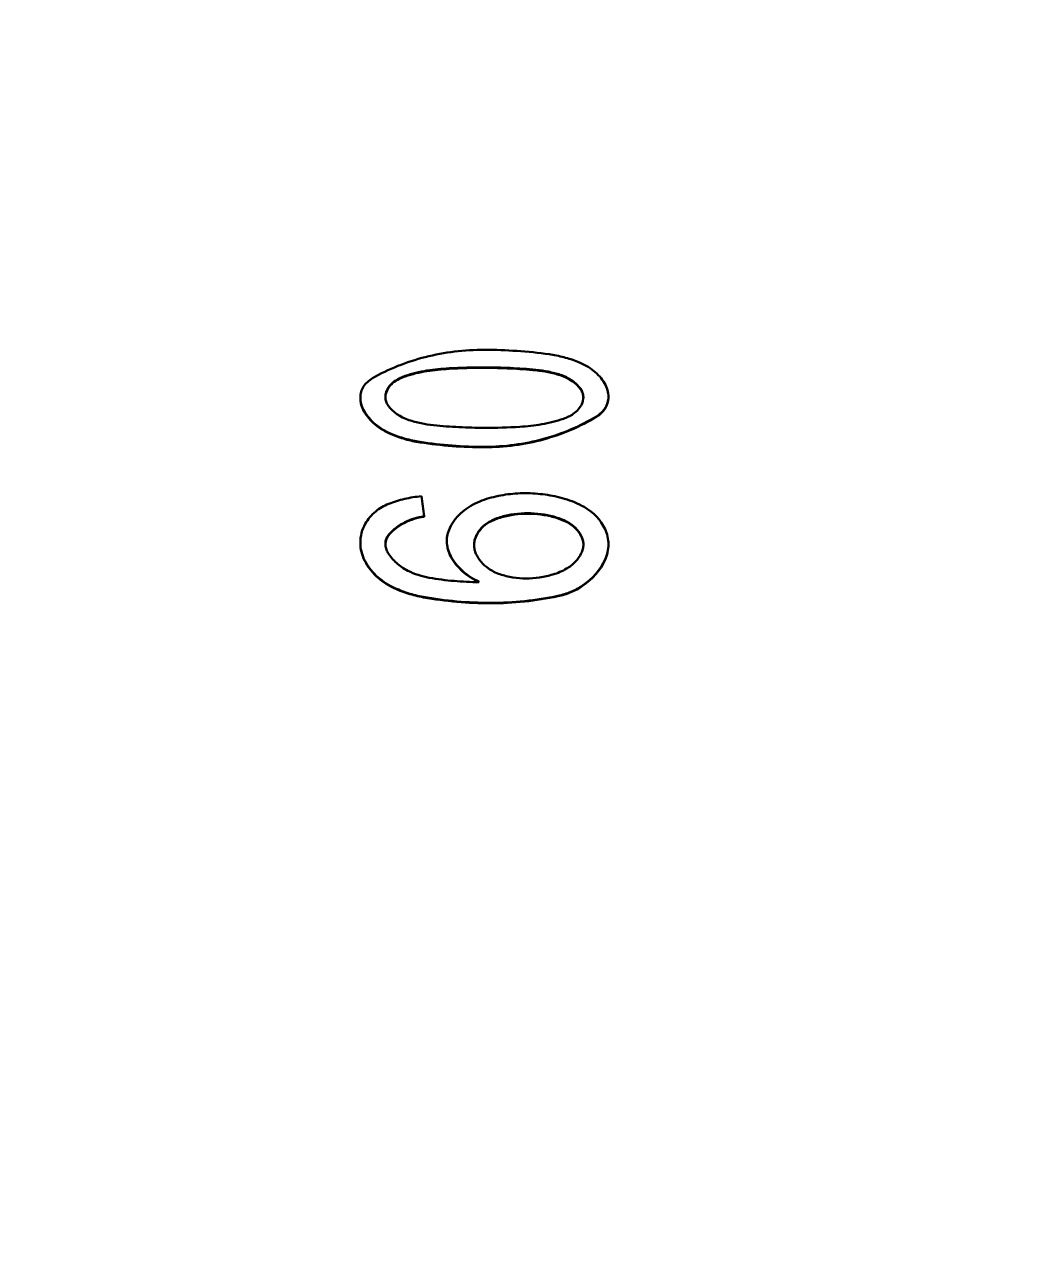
# Model space of a CAD drawing. Header units: millimetres. Extents: x -1259 to 2100, y -2965 to 1485.
# Drawn here: x 1084.16 to 1098.27, y 553.42 to 570.72 of the extents above; entities that cross this region are included whole.
import ezdxf

# ---------------------------------------------------------------- set-up
doc = ezdxf.new("R2010")
doc.units = ezdxf.units.MM
doc.header["$LTSCALE"] = 5
for name, color, linetype, lineweight in [('Symbol (ISO)', 7, 'Continuous', 25), ('Visible (ISO)', 7, 'Continuous', 50), ('Visible Narrow (ISO)', 7, 'Continuous', 35)]:
    doc.layers.add(name, color=color, linetype=linetype, lineweight=lineweight)
doc.styles.add('Note Text (ISO)', font='tahoma.ttf')
doc.dimstyles.new('Default - Method 1b (ISO)$7', dxfattribs={"dimscale": 5, "dimtxt": 3.5, "dimasz": 2.5, "dimexe": 3.175, "dimexo": 0, "dimgap": 0.762, "dimtad": 1, "dimtoh": 1, "dimrnd": 1e-08, "dimtxsty": 'Note Text (ISO)', "dimcen": 0.09, "dimdle": 10, "dimclrd": 256, "dimclre": 256, "dimclrt": 256, "dimazin": 2, "dimtfac": 1, "dimtmove": 0, "dimatfit": 3, "dimfxl": 1, "dimtolj": 1, "dimlwd": -1, "dimlwe": -1, "dimarcsym": 0})

msp = doc.modelspace()

# ---------------------------------------------------------------- linework, layer by layer
at = {"layer": 'Visible (ISO)'}
for p, q in [((1088.92, 565.436), (1088.92, 565.443)), ((1092.432, 565.436), (1092.432, 565.443)), ((1089.822, 563.751), (1089.822, 563.757)), ((1088.92, 563.379), (1088.92, 563.385)), ((1090.144, 563.399), (1090.144, 563.405)), ((1092.432, 563.355), (1092.432, 563.361)), ((1090.599, 562.826), (1090.599, 562.833))]:
    msp.add_line(p, q, dxfattribs=at)
for centre, major_axis, ratio, start_param, end_param in [((1090.679, 561.373), (-6.485, 0), 0.692656, 4.712473, 4.789987), ((1090.679, 561.364), (-6.488, 0), 0.692656, 4.712473, 4.789947), ((1089.572, 565.442), (0.296, 0.039), 0.882807, 2.618979, 3.011161), ((1091.791, 565.427), (0.279, 0.074), 0.873276, 5.654916, 6.056601), ((1090.678, 569.573), (6.213, 0), 0.73456, 4.712433, 4.792671), ((1089.803, 551.758), (1.591, -19.505), 0.064181, 2.228178, 2.246832)]:
    msp.add_ellipse(centre, major_axis=major_axis, ratio=ratio, start_param=start_param, end_param=end_param, dxfattribs=at)
for points, knots in [([(1089.091, 565.71), (1089.203, 565.775), (1089.323, 565.834), (1089.574, 565.934), (1089.704, 565.977), (1089.974, 566.045), (1090.112, 566.071), (1090.393, 566.105), (1090.536, 566.114), (1090.678, 566.114)], [0, 0, 0, 0, 0.043807, 0.043807, 0.0870851, 0.0870851, 0.1299533, 0.1299533, 0.172765, 0.172765, 0.172765, 0.172765]), ([(1090.678, 566.114), (1090.831, 566.114), (1090.984, 566.108), (1091.289, 566.087), (1091.441, 566.071), (1091.591, 566.05)], [0, 0, 0, 0, 0.04591624, 0.04591624, 0.09190288, 0.09190288, 0.09190288, 0.09190288]), ([(1091.591, 566.05), (1091.662, 566.04), (1091.732, 566.026), (1091.869, 565.99), (1091.936, 565.969), (1091.999, 565.944)], [0, 0, 0, 0, 0.02187074, 0.02187074, 0.0439155, 0.0439155, 0.0439155, 0.0439155]), ([(1091.999, 565.944), (1092.083, 565.91), (1092.158, 565.867), (1092.286, 565.765), (1092.338, 565.705), (1092.376, 565.64)], [0, 0, 0, 0, 0.02895113, 0.02895113, 0.05859624, 0.05859624, 0.05859624, 0.05859624]), ([(1089.863, 565.819), (1089.81, 565.81), (1089.757, 565.8), (1089.654, 565.775), (1089.604, 565.76), (1089.554, 565.743)], [0, 0, 0, 0, 0.01633595, 0.01633595, 0.03276173, 0.03276173, 0.03276173, 0.03276173]), ([(1089.863, 565.812), (1089.81, 565.803), (1089.757, 565.793), (1089.654, 565.768), (1089.604, 565.753), (1089.554, 565.736)], [0, 0, 0, 0, 0.01633527, 0.01633527, 0.03275973, 0.03275973, 0.03275973, 0.03275973]), ([(1090.176, 565.851), (1090.123, 565.849), (1090.071, 565.844), (1089.966, 565.833), (1089.914, 565.827), (1089.863, 565.819)], [0, 0, 0, 0, 0.01585173, 0.01585173, 0.03170337, 0.03170337, 0.03170337, 0.03170337]), ([(1090.176, 565.844), (1090.123, 565.841), (1090.071, 565.837), (1089.966, 565.826), (1089.914, 565.82), (1089.863, 565.812)], [0, 0, 0, 0, 0.01585153, 0.01585153, 0.03170296, 0.03170296, 0.03170296, 0.03170296]), ([(1091.405, 565.83), (1091.285, 565.842), (1091.164, 565.85), (1090.921, 565.862), (1090.8, 565.865), (1090.678, 565.865)], [0, 0, 0, 0, 0.0364797, 0.0364797, 0.07295946, 0.07295946, 0.07295946, 0.07295946]), ([(1091.405, 565.823), (1091.285, 565.834), (1091.164, 565.843), (1090.921, 565.855), (1090.8, 565.858), (1090.678, 565.858)], [0, 0, 0, 0, 0.03647941, 0.03647941, 0.0729589, 0.0729589, 0.0729589, 0.0729589]), ([(1091.75, 565.76), (1091.695, 565.777), (1091.638, 565.792), (1091.523, 565.816), (1091.465, 565.824), (1091.405, 565.83)], [0, 0, 0, 0, 0.0180603, 0.0180603, 0.03601367, 0.03601367, 0.03601367, 0.03601367]), ([(1091.75, 565.753), (1091.695, 565.77), (1091.638, 565.785), (1091.523, 565.808), (1091.465, 565.817), (1091.405, 565.823)], [0, 0, 0, 0, 0.01805894, 0.01805894, 0.03601173, 0.03601173, 0.03601173, 0.03601173]), ([(1088.92, 565.443), (1088.92, 565.469), (1088.923, 565.495), (1088.939, 565.545), (1088.95, 565.569), (1088.979, 565.615), (1088.998, 565.637), (1089.04, 565.676), (1089.064, 565.694), (1089.091, 565.71)], [0, 0, 0, 0, 0.01087225, 0.01087225, 0.02166283, 0.02166283, 0.03231179, 0.03231179, 0.04278236, 0.04278236, 0.04278236, 0.04278236]), ([(1089.42, 565.679), (1089.392, 565.661), (1089.368, 565.641), (1089.327, 565.596), (1089.31, 565.572), (1089.298, 565.546)], [0, 0, 0, 0, 0.01121573, 0.01121573, 0.02263574, 0.02263574, 0.02263574, 0.02263574]), ([(1089.554, 565.743), (1089.53, 565.735), (1089.507, 565.725), (1089.461, 565.704), (1089.44, 565.692), (1089.42, 565.679)], [0, 0, 0, 0, 0.00814539, 0.00814539, 0.01637582, 0.01637582, 0.01637582, 0.01637582]), ([(1089.554, 565.736), (1089.53, 565.728), (1089.507, 565.718), (1089.461, 565.697), (1089.44, 565.685), (1089.42, 565.672)], [0, 0, 0, 0, 0.00814431, 0.00814431, 0.0163731, 0.0163731, 0.0163731, 0.0163731]), ([(1092.04, 565.559), (1092.008, 565.603), (1091.967, 565.644), (1091.868, 565.712), (1091.812, 565.74), (1091.75, 565.76)], [0, 0, 0, 0, 0.02103243, 0.02103243, 0.04155381, 0.04155381, 0.04155381, 0.04155381]), ([(1092.376, 565.64), (1092.395, 565.61), (1092.409, 565.577), (1092.427, 565.511), (1092.432, 565.477), (1092.432, 565.443)], [0, 0, 0, 0, 0.0142434, 0.0142434, 0.02857688, 0.02857688, 0.02857688, 0.02857688]), ([(1088.975, 565.245), (1088.956, 565.276), (1088.943, 565.309), (1088.924, 565.375), (1088.92, 565.409), (1088.92, 565.443)], [0, 0, 0, 0, 0.014091, 0.014091, 0.02827231, 0.02827231, 0.02827231, 0.02827231]), ([(1089.298, 565.546), (1089.29, 565.529), (1089.284, 565.512), (1089.276, 565.477), (1089.274, 565.459), (1089.274, 565.441)], [0, 0, 0, 0, 0.00749917, 0.00749917, 0.01503178, 0.01503178, 0.01503178, 0.01503178]), ([(1089.274, 565.441), (1089.274, 565.421), (1089.277, 565.401), (1089.29, 565.362), (1089.3, 565.344), (1089.312, 565.326)], [0, 0, 0, 0, 0.00835341, 0.00835341, 0.01663391, 0.01663391, 0.01663391, 0.01663391]), ([(1092.077, 565.444), (1092.077, 565.464), (1092.074, 565.484), (1092.061, 565.522), (1092.052, 565.541), (1092.04, 565.559)], [0, 0, 0, 0, 0.00840975, 0.00840975, 0.01674845, 0.01674845, 0.01674845, 0.01674845]), ([(1092.077, 565.44), (1092.077, 565.459), (1092.074, 565.478), (1092.061, 565.515), (1092.052, 565.534), (1092.04, 565.552)], [0.00046544, 0.00046544, 0.00046544, 0.00046544, 0.00840544, 0.00840544, 0.01674027, 0.01674027, 0.01674027, 0.01674027]), ([(1092.432, 565.443), (1092.432, 565.417), (1092.428, 565.391), (1092.413, 565.341), (1092.402, 565.316), (1092.372, 565.269), (1092.354, 565.247), (1092.312, 565.206), (1092.288, 565.188), (1092.261, 565.171)], [0, 0, 0, 0, 0.01084531, 0.01084531, 0.02160922, 0.02160922, 0.03223192, 0.03223192, 0.04267677, 0.04267677, 0.04267677, 0.04267677]), ([(1092.432, 565.436), (1092.432, 565.384), (1092.416, 565.332), (1092.387, 565.285), (1092.357, 565.238), (1092.314, 565.197), (1092.261, 565.165)], [1.5707963, 1.5707963, 1.5707963, 1.5707963, 2.0280071, 2.0280071, 2.0280071, 2.4852179, 2.4852179, 2.4852179, 2.4852179]), ([(1091.932, 565.205), (1091.96, 565.224), (1091.984, 565.245), (1092.026, 565.291), (1092.042, 565.317), (1092.055, 565.343)], [0, 0, 0, 0, 0.01135824, 0.01135824, 0.0229261, 0.0229261, 0.0229261, 0.0229261]), ([(1089.355, 564.925), (1089.27, 564.961), (1089.195, 565.007), (1089.066, 565.116), (1089.013, 565.178), (1088.975, 565.245)], [0, 0, 0, 0, 0.02907119, 0.02907119, 0.05883924, 0.05883924, 0.05883924, 0.05883924]), ([(1089.355, 564.919), (1089.271, 564.954), (1089.196, 565), (1089.131, 565.054), (1089.067, 565.108), (1089.014, 565.171), (1088.975, 565.238)], [-2.6561201, -2.6561201, -2.6561201, -2.6561201, -2.3272292, -2.3272292, -2.3272292, -1.9983383, -1.9983383, -1.9983383, -1.9983383]), ([(1089.608, 565.119), (1089.663, 565.101), (1089.72, 565.085), (1089.837, 565.061), (1089.896, 565.052), (1089.956, 565.046)], [0, 0, 0, 0, 0.0182188, 0.0182188, 0.03633571, 0.03633571, 0.03633571, 0.03633571]), ([(1092.261, 565.171), (1092.149, 565.104), (1092.03, 565.042), (1091.78, 564.935), (1091.649, 564.889), (1091.381, 564.816), (1091.243, 564.787), (1090.963, 564.75), (1090.82, 564.74), (1090.678, 564.74)], [0, 0, 0, 0, 0.0436851, 0.0436851, 0.0868429, 0.0868429, 0.129592, 0.129592, 0.1722832, 0.1722832, 0.1722832, 0.1722832]), ([(1091.487, 565.059), (1091.54, 565.068), (1091.593, 565.079), (1091.696, 565.105), (1091.747, 565.121), (1091.796, 565.138)], [0, 0, 0, 0, 0.01636565, 0.01636565, 0.03281947, 0.03281947, 0.03281947, 0.03281947]), ([(1091.796, 565.138), (1091.821, 565.147), (1091.844, 565.157), (1091.89, 565.179), (1091.911, 565.192), (1091.932, 565.205)], [0, 0, 0, 0, 0.00816866, 0.00816866, 0.016422, 0.016422, 0.016422, 0.016422]), ([(1089.765, 564.81), (1089.693, 564.821), (1089.623, 564.836), (1089.485, 564.875), (1089.419, 564.898), (1089.355, 564.925)], [0, 0, 0, 0, 0.02195878, 0.02195878, 0.04409052, 0.04409052, 0.04409052, 0.04409052]), ([(1089.765, 564.803), (1089.693, 564.814), (1089.623, 564.829), (1089.485, 564.868), (1089.419, 564.892), (1089.355, 564.919)], [0, 0, 0, 0, 0.02195783, 0.02195783, 0.04408733, 0.04408733, 0.04408733, 0.04408733]), ([(1089.956, 565.046), (1090.075, 565.034), (1090.195, 565.025), (1090.437, 565.013), (1090.557, 565.01), (1090.678, 565.01)], [0, 0, 0, 0, 0.0362469, 0.0362469, 0.07249386, 0.07249386, 0.07249386, 0.07249386]), ([(1091.176, 565.024), (1091.229, 565.027), (1091.281, 565.032), (1091.384, 565.043), (1091.436, 565.051), (1091.487, 565.059)], [0, 0, 0, 0, 0.01574971, 0.01574971, 0.03149932, 0.03149932, 0.03149932, 0.03149932]), ([(1090.678, 564.74), (1090.525, 564.74), (1090.372, 564.746), (1090.067, 564.769), (1089.915, 564.787), (1089.765, 564.81)], [0, 0, 0, 0, 0.04594796, 0.04594796, 0.09196619, 0.09196619, 0.09196619, 0.09196619]), ([(1089.322, 563.933), (1089.394, 563.961), (1089.47, 563.985), (1089.625, 564.021), (1089.704, 564.034), (1089.784, 564.041)], [0, 0, 0, 0, 0.02436699, 0.02436699, 0.0485598, 0.0485598, 0.0485598, 0.0485598]), ([(1091.254, 564.084), (1091.16, 564.084), (1091.067, 564.077), (1090.884, 564.05), (1090.795, 564.029), (1090.708, 564.003)], [-0.05592269, -0.05592269, -0.05592269, -0.05592269, -0.02795895, -0.02795895, 0, 0, 0, 0]), ([(1091.254, 564.084), (1091.348, 564.084), (1091.443, 564.077), (1091.629, 564.051), (1091.72, 564.032), (1091.809, 564.006)], [0, 0, 0, 0, 0.02838006, 0.02838006, 0.0567566, 0.0567566, 0.0567566, 0.0567566]), ([(1089.822, 563.757), (1089.726, 563.743), (1089.633, 563.715), (1089.55, 563.673), (1089.466, 563.631), (1089.392, 563.575), (1089.331, 563.509)], [-2.980197, -2.980197, -2.980197, -2.980197, -2.6121479, -2.6121479, -2.6121479, -2.2440988, -2.2440988, -2.2440988, -2.2440988]), ([(1089.822, 563.751), (1089.725, 563.737), (1089.633, 563.708), (1089.465, 563.624), (1089.391, 563.568), (1089.331, 563.503)], [0, 0, 0, 0, 0.02940153, 0.02940153, 0.05949023, 0.05949023, 0.05949023, 0.05949023]), ([(1090.921, 563.751), (1090.89, 563.742), (1090.859, 563.732), (1090.801, 563.708), (1090.772, 563.694), (1090.745, 563.679)], [0, 0, 0, 0, 0.00986716, 0.00986716, 0.01982192, 0.01982192, 0.01982192, 0.01982192]), ([(1090.921, 563.744), (1090.89, 563.736), (1090.859, 563.726), (1090.801, 563.702), (1090.772, 563.688), (1090.745, 563.673)], [0, 0, 0, 0, 0.00986634, 0.00986634, 0.01981969, 0.01981969, 0.01981969, 0.01981969]), ([(1091.288, 563.8), (1091.226, 563.8), (1091.163, 563.796), (1091.04, 563.779), (1090.98, 563.767), (1090.921, 563.751)], [0, 0, 0, 0, 0.01867427, 0.01867427, 0.03742434, 0.03742434, 0.03742434, 0.03742434]), ([(1091.288, 563.794), (1091.226, 563.794), (1091.163, 563.789), (1091.04, 563.773), (1090.98, 563.761), (1090.921, 563.744)], [0, 0, 0, 0, 0.01867416, 0.01867416, 0.03742354, 0.03742354, 0.03742354, 0.03742354]), ([(1091.658, 563.752), (1091.598, 563.768), (1091.537, 563.78), (1091.413, 563.796), (1091.351, 563.8), (1091.288, 563.8)], [0, 0, 0, 0, 0.01886408, 0.01886408, 0.03765658, 0.03765658, 0.03765658, 0.03765658]), ([(1091.658, 563.746), (1091.598, 563.762), (1091.537, 563.774), (1091.413, 563.79), (1091.351, 563.794), (1091.288, 563.794)], [0, 0, 0, 0, 0.01886332, 0.01886332, 0.03765562, 0.03765562, 0.03765562, 0.03765562]), ([(1091.847, 563.679), (1091.817, 563.694), (1091.786, 563.708), (1091.723, 563.733), (1091.691, 563.743), (1091.658, 563.752)], [0, 0, 0, 0, 0.01058484, 0.01058484, 0.02108684, 0.02108684, 0.02108684, 0.02108684]), ([(1091.847, 563.673), (1091.817, 563.688), (1091.786, 563.702), (1091.723, 563.726), (1091.691, 563.737), (1091.658, 563.746)], [0, 0, 0, 0, 0.01058344, 0.01058344, 0.0210846, 0.0210846, 0.0210846, 0.0210846]), ([(1090.144, 563.405), (1090.144, 563.436), (1090.147, 563.467), (1090.161, 563.528), (1090.171, 563.558), (1090.185, 563.587)], [0, 0, 0, 0, 0.01163003, 0.01163003, 0.02320005, 0.02320005, 0.02320005, 0.02320005]), ([(1090.745, 563.679), (1090.704, 563.655), (1090.667, 563.626), (1090.605, 563.561), (1090.579, 563.524), (1090.561, 563.484)], [0, 0, 0, 0, 0.01532328, 0.01532328, 0.03098433, 0.03098433, 0.03098433, 0.03098433]), ([(1092.048, 563.479), (1092.028, 563.52), (1091.999, 563.558), (1091.931, 563.626), (1091.891, 563.655), (1091.847, 563.679)], [0, 0, 0, 0, 0.01651512, 0.01651512, 0.03266724, 0.03266724, 0.03266724, 0.03266724]), ([(1092.384, 563.576), (1092.4, 563.542), (1092.412, 563.507), (1092.428, 563.435), (1092.432, 563.398), (1092.432, 563.361)], [0, 0, 0, 0, 0.0136719, 0.0136719, 0.02741504, 0.02741504, 0.02741504, 0.02741504]), ([(1088.98, 563.137), (1088.96, 563.176), (1088.945, 563.217), (1088.925, 563.3), (1088.92, 563.342), (1088.92, 563.385)], [0, 0, 0, 0, 0.01563817, 0.01563817, 0.03137434, 0.03137434, 0.03137434, 0.03137434]), ([(1089.331, 563.509), (1089.313, 563.489), (1089.298, 563.466), (1089.279, 563.418), (1089.274, 563.392), (1089.274, 563.367)], [0, 0, 0, 0, 0.00941133, 0.00941133, 0.01895988, 0.01895988, 0.01895988, 0.01895988]), ([(1089.274, 563.367), (1089.274, 563.345), (1089.277, 563.323), (1089.29, 563.28), (1089.299, 563.259), (1089.311, 563.24)], [0, 0, 0, 0, 0.00817204, 0.00817204, 0.01627434, 0.01627434, 0.01627434, 0.01627434]), ([(1090.199, 563.193), (1090.181, 563.226), (1090.167, 563.261), (1090.149, 563.332), (1090.144, 563.368), (1090.144, 563.405)], [0, 0, 0, 0, 0.01344433, 0.01344433, 0.02698332, 0.02698332, 0.02698332, 0.02698332]), ([(1090.561, 563.484), (1090.551, 563.463), (1090.543, 563.441), (1090.533, 563.396), (1090.531, 563.373), (1090.531, 563.349)], [0, 0, 0, 0, 0.00854858, 0.00854858, 0.01714248, 0.01714248, 0.01714248, 0.01714248]), ([(1090.561, 563.478), (1090.551, 563.457), (1090.543, 563.435), (1090.533, 563.391), (1090.531, 563.369), (1090.531, 563.347)], [0, 0, 0, 0, 0.00854444, 0.00854444, 0.01676107, 0.01676107, 0.01676107, 0.01676107]), ([(1090.531, 563.349), (1090.531, 563.329), (1090.533, 563.308), (1090.542, 563.266), (1090.548, 563.246), (1090.557, 563.226)], [0, 0, 0, 0, 0.00779002, 0.00779002, 0.01554162, 0.01554162, 0.01554162, 0.01554162]), ([(1092.077, 563.359), (1092.077, 563.38), (1092.075, 563.4), (1092.065, 563.44), (1092.058, 563.46), (1092.048, 563.479)], [0, 0, 0, 0, 0.00766915, 0.00766915, 0.01529186, 0.01529186, 0.01529186, 0.01529186]), ([(1092.077, 563.356), (1092.077, 563.376), (1092.075, 563.395), (1092.065, 563.435), (1092.058, 563.454), (1092.048, 563.473)], [0.00036262, 0.00036262, 0.00036262, 0.00036262, 0.00766519, 0.00766519, 0.01528425, 0.01528425, 0.01528425, 0.01528425]), ([(1092.048, 563.233), (1092.057, 563.253), (1092.065, 563.274), (1092.075, 563.316), (1092.077, 563.338), (1092.077, 563.359)], [0, 0, 0, 0, 0.00794775, 0.00794775, 0.01594272, 0.01594272, 0.01594272, 0.01594272]), ([(1092.432, 563.361), (1092.432, 563.325), (1092.428, 563.288), (1092.412, 563.215), (1092.4, 563.18), (1092.384, 563.145)], [0, 0, 0, 0, 0.01365201, 0.01365201, 0.02723397, 0.02723397, 0.02723397, 0.02723397]), ([(1092.432, 563.355), (1092.432, 563.319), (1092.428, 563.282), (1092.412, 563.21), (1092.4, 563.174), (1092.384, 563.139)], [0, 0, 0, 0, 0.01364469, 0.01364469, 0.02721978, 0.02721978, 0.02721978, 0.02721978]), ([(1089.311, 563.24), (1089.343, 563.188), (1089.384, 563.14), (1089.479, 563.054), (1089.533, 563.017), (1089.593, 562.987)], [0, 0, 0, 0, 0.02146869, 0.02146869, 0.04249071, 0.04249071, 0.04249071, 0.04249071]), ([(1090.599, 562.833), (1090.512, 562.872), (1090.433, 562.924), (1090.297, 563.046), (1090.241, 563.117), (1090.199, 563.193)], [0, 0, 0, 0, 0.029865, 0.029865, 0.06044958, 0.06044958, 0.06044958, 0.06044958]), ([(1090.599, 562.827), (1090.513, 562.866), (1090.433, 562.917), (1090.366, 562.978), (1090.298, 563.04), (1090.241, 563.11), (1090.199, 563.187)], [-2.678459, -2.678459, -2.678459, -2.678459, -2.3492644, -2.3492644, -2.3492644, -2.0200697, -2.0200697, -2.0200697, -2.0200697]), ([(1090.557, 563.226), (1090.575, 563.186), (1090.599, 563.148), (1090.658, 563.077), (1090.693, 563.046), (1090.733, 563.018)], [0, 0, 0, 0, 0.01582522, 0.01582522, 0.03135101, 0.03135101, 0.03135101, 0.03135101]), ([(1091.839, 563.016), (1091.886, 563.042), (1091.927, 563.075), (1091.997, 563.149), (1092.026, 563.19), (1092.048, 563.233)], [0, 0, 0, 0, 0.01696328, 0.01696328, 0.03429278, 0.03429278, 0.03429278, 0.03429278]), ([(1089.382, 562.754), (1089.293, 562.796), (1089.213, 562.852), (1089.076, 562.982), (1089.02, 563.057), (1088.98, 563.137)], [0, 0, 0, 0, 0.03098801, 0.03098801, 0.0627208, 0.0627208, 0.0627208, 0.0627208]), ([(1089.382, 562.748), (1089.294, 562.79), (1089.214, 562.845), (1089.145, 562.91), (1089.077, 562.976), (1089.021, 563.051), (1088.98, 563.131)], [-2.6529731, -2.6529731, -2.6529731, -2.6529731, -2.32244, -2.32244, -2.32244, -1.991907, -1.991907, -1.991907, -1.991907]), ([(1090.733, 563.018), (1090.757, 563.001), (1090.783, 562.986), (1090.837, 562.959), (1090.866, 562.947), (1090.895, 562.937)], [0, 0, 0, 0, 0.00960762, 0.00960762, 0.01911243, 0.01911243, 0.01911243, 0.01911243]), ([(1091.646, 562.933), (1091.68, 562.943), (1091.714, 562.955), (1091.778, 562.983), (1091.81, 562.999), (1091.839, 563.016)], [0, 0, 0, 0, 0.01089541, 0.01089541, 0.02188265, 0.02188265, 0.02188265, 0.02188265]), ([(1089.593, 562.987), (1089.64, 562.963), (1089.689, 562.943), (1089.791, 562.91), (1089.843, 562.897), (1089.896, 562.887)], [0, 0, 0, 0, 0.01648868, 0.01648868, 0.03283364, 0.03283364, 0.03283364, 0.03283364]), ([(1089.896, 562.887), (1090.012, 562.867), (1090.129, 562.852), (1090.363, 562.832), (1090.481, 562.826), (1090.599, 562.826)], [0, 0, 0, 0, 0.03544048, 0.03544048, 0.07082363, 0.07082363, 0.07082363, 0.07082363]), ([(1090.895, 562.937), (1090.954, 562.918), (1091.015, 562.903), (1091.139, 562.883), (1091.202, 562.878), (1091.265, 562.878)], [0, 0, 0, 0, 0.01900306, 0.01900306, 0.03790584, 0.03790584, 0.03790584, 0.03790584]), ([(1091.265, 562.878), (1091.329, 562.878), (1091.394, 562.883), (1091.522, 562.901), (1091.585, 562.915), (1091.646, 562.933)], [0, 0, 0, 0, 0.01942364, 0.01942364, 0.0389315, 0.0389315, 0.0389315, 0.0389315]), ([(1089.813, 562.616), (1089.738, 562.629), (1089.664, 562.647), (1089.52, 562.694), (1089.45, 562.721), (1089.382, 562.754)], [0, 0, 0, 0, 0.02307242, 0.02307242, 0.04632643, 0.04632643, 0.04632643, 0.04632643]), ([(1089.813, 562.61), (1089.738, 562.624), (1089.664, 562.642), (1089.52, 562.688), (1089.45, 562.716), (1089.382, 562.748)], [0, 0, 0, 0, 0.02307138, 0.02307138, 0.04632298, 0.04632298, 0.04632298, 0.04632298]), ([(1092.066, 562.777), (1092.014, 562.743), (1091.959, 562.713), (1091.841, 562.664), (1091.78, 562.644), (1091.716, 562.631)], [0, 0, 0, 0, 0.01988125, 0.01988125, 0.03950879, 0.03950879, 0.03950879, 0.03950879]), ([(1092.066, 562.772), (1092.014, 562.737), (1091.959, 562.707), (1091.841, 562.658), (1091.78, 562.639), (1091.716, 562.625)], [0, 0, 0, 0, 0.01987781, 0.01987781, 0.03950376, 0.03950376, 0.03950376, 0.03950376]), ([(1090.765, 562.532), (1090.605, 562.532), (1090.445, 562.539), (1090.127, 562.567), (1089.969, 562.588), (1089.813, 562.616)], [0, 0, 0, 0, 0.04791856, 0.04791856, 0.09591609, 0.09591609, 0.09591609, 0.09591609]), ([(1091.716, 562.631), (1091.561, 562.598), (1091.403, 562.573), (1091.085, 562.54), (1090.925, 562.532), (1090.765, 562.532)], [0, 0, 0, 0, 0.04812957, 0.04812957, 0.09614963, 0.09614963, 0.09614963, 0.09614963])]:
    msp.add_open_spline(points, degree=3, knots=knots, dxfattribs=at)
for points in [[(1089.42, 565.672), (1089.365, 565.637), (1089.323, 565.59), (1089.298, 565.539)], [(1092.04, 565.552), (1091.976, 565.641), (1091.872, 565.713), (1091.75, 565.753)], [(1088.975, 565.238), (1088.938, 565.3), (1088.92, 565.368), (1088.92, 565.436)], [(1089.312, 565.326), (1089.377, 565.234), (1089.483, 565.159), (1089.608, 565.119)], [(1092.261, 565.165), (1092.036, 565.028), (1091.529, 564.81), (1090.962, 564.734), (1090.678, 564.734)], [(1090.678, 564.734), (1090.372, 564.734), (1090.066, 564.757), (1089.765, 564.803)], [(1089.137, 563.826), (1089.191, 563.87), (1089.254, 563.906), (1089.322, 563.933)], [(1090.185, 563.587), (1090.24, 563.707), (1090.336, 563.812), (1090.456, 563.888)], [(1090.456, 563.888), (1090.533, 563.937), (1090.618, 563.975), (1090.708, 564.003)], [(1091.809, 564.006), (1091.908, 563.978), (1092.002, 563.938), (1092.088, 563.889)], [(1092.088, 563.889), (1092.22, 563.814), (1092.324, 563.704), (1092.384, 563.576)], [(1088.989, 563.65), (1089.025, 563.716), (1089.076, 563.775), (1089.137, 563.826)], [(1088.92, 563.385), (1088.92, 563.477), (1088.943, 563.568), (1088.989, 563.65)], [(1090.745, 563.673), (1090.663, 563.626), (1090.598, 563.558), (1090.561, 563.478)], [(1092.048, 563.473), (1092.007, 563.555), (1091.935, 563.626), (1091.847, 563.673)], [(1088.98, 563.131), (1088.94, 563.209), (1088.92, 563.294), (1088.92, 563.379)], [(1089.331, 563.503), (1089.295, 563.464), (1089.275, 563.414), (1089.274, 563.364)], [(1090.199, 563.187), (1090.163, 563.253), (1090.144, 563.326), (1090.144, 563.399)], [(1092.384, 563.145), (1092.319, 563.001), (1092.207, 562.872), (1092.066, 562.777)], [(1092.384, 563.139), (1092.319, 562.995), (1092.207, 562.866), (1092.066, 562.772)], [(1090.765, 562.526), (1090.445, 562.526), (1090.126, 562.554), (1089.813, 562.61)], [(1091.716, 562.625), (1091.405, 562.56), (1091.085, 562.526), (1090.765, 562.526)]]:
    msp.add_open_spline(points, degree=3, dxfattribs=at)
at = {"layer": 'Visible Narrow (ISO)'}
for p, q in [((1089.863, 565.812), (1089.863, 565.819)), ((1090.176, 565.844), (1090.176, 565.851)), ((1090.678, 565.858), (1090.678, 565.865)), ((1091.405, 565.823), (1091.405, 565.83)), ((1089.42, 565.672), (1089.42, 565.679)), ((1089.554, 565.736), (1089.554, 565.743)), ((1091.75, 565.753), (1091.75, 565.76)), ((1089.298, 565.539), (1089.298, 565.546)), ((1092.04, 565.552), (1092.04, 565.559)), ((1088.975, 565.238), (1088.975, 565.245)), ((1092.261, 565.165), (1092.261, 565.171)), ((1089.355, 564.919), (1089.355, 564.925)), ((1089.765, 564.803), (1089.765, 564.81)), ((1090.678, 564.734), (1090.678, 564.74)), ((1090.921, 563.744), (1090.921, 563.751)), ((1091.288, 563.794), (1091.288, 563.8)), ((1091.658, 563.746), (1091.658, 563.752)), ((1090.745, 563.673), (1090.745, 563.679)), ((1091.847, 563.673), (1091.847, 563.679)), ((1089.331, 563.503), (1089.331, 563.509)), ((1090.561, 563.478), (1090.561, 563.484)), ((1092.048, 563.473), (1092.048, 563.479)), ((1090.199, 563.187), (1090.199, 563.193)), ((1088.98, 563.131), (1088.98, 563.137)), ((1092.384, 563.139), (1092.384, 563.145)), ((1089.382, 562.748), (1089.382, 562.754)), ((1092.066, 562.772), (1092.066, 562.777)), ((1089.813, 562.61), (1089.813, 562.616)), ((1090.765, 562.526), (1090.765, 562.532)), ((1091.716, 562.625), (1091.716, 562.631))]:
    msp.add_line(p, q, dxfattribs=at)

# ---------------------------------------------------------------- leaders
at = {"layer": 'Symbol (ISO)', "annotation_type": 0, "has_hookline": 1, "hookline_direction": 1, "text_width": 78.109}
msp.add_leader([(1106.836, 528.664), (958.702, 603.573), (946.202, 603.573)], dimstyle='Default - Method 1b (ISO)$7', override={"dimtad": 0}, dxfattribs=at)

doc.saveas('drawing.dxf')
